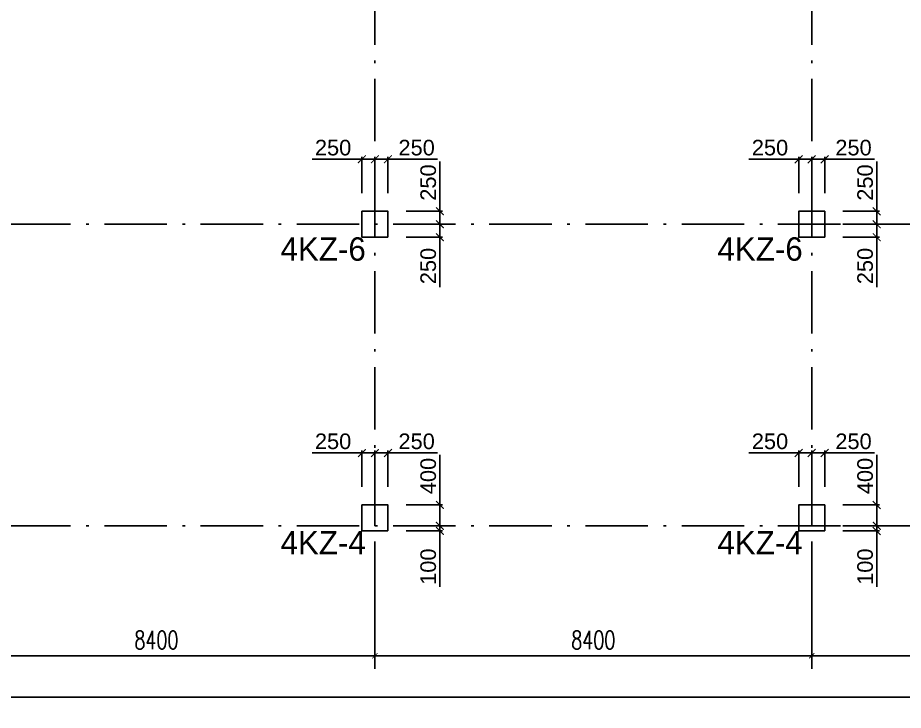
# Model space of a CAD drawing. Header units: millimetres. Extents: x -3831 to 465700, y 39900 to 106100.
# Drawn here: x 213133 to 230160, y 56450 to 69774 of the extents above; entities that cross this region are included whole.
import ezdxf

# ---------------------------------------------------------------- set-up
doc = ezdxf.new("R2010")
doc.units = ezdxf.units.MM
doc.linetypes.add('线型2', pattern=[1850, 1200, -300, 50, -300])
for name, color, linetype in [('AXIS', 3, 'Continuous'), ('column_dim', 90, 'Continuous'), ('DOTE', 10, '线型2')]:
    doc.layers.add(name, color=color, linetype=linetype)
doc.layers.add('S_Cl', color=2, linetype='Continuous', lineweight=25)
doc.layers.add('S_ColumFocus', color=2, linetype='Continuous', lineweight=9)
doc.styles.add('_TCH_DIM_T3', font='SIMPLEX', dxfattribs={"width": 0.705882, "bigfont": 'GBCBIG'})
doc.styles.get("Standard").update_dxf_attribs({"font": 'arial.ttf'})
doc.styles.add('xxxx', font='RIF.ttf')
doc.dimstyles.new('_TCH_ARCH&&100', dxfattribs={"dimtxt": 297.5, "dimasz": 100, "dimexe": 250, "dimexo": 300, "dimgap": 126.25, "dimtad": 1, "dimdec": 0, "dimzin": 0, "dimdsep": 46, "dimtxsty": '_TCH_DIM_T3', "dimblk": 'ARCHTICK', "dimcen": 0.09, "dimclrt": 7, "dimazin": 2, "dimtfac": 1, "dimtdec": 0, "dimtix": 1, "dimtmove": 2, "dimatfit": 3, "dimfxl": 100, "dimtolj": 1, "dimtzin": 0, "dimarcsym": 0})
doc.dimstyles.new('ISO-25', dxfattribs={"dimtxt": 2.5, "dimasz": 2.5, "dimexe": 1.25, "dimexo": 0.625, "dimtad": 1, "dimtxsty": 'Standard', "dimcen": 2.5, "dimadec": 0, "dimazin": 0, "dimtfac": 1, "dimtmove": 0, "dimatfit": 3, "dimfxl": 1, "dimarcsym": 0})

# ---------------------------------------------------------------- blocks, each defined once
blk = doc.blocks.new('_ArchTick')
at = {"color": 0, "linetype": 'ByBlock', "const_width": 0.15}
blk.add_lwpolyline([(-0.5, -0.5), (0.5, 0.5)], dxfattribs=at)
blk = doc.blocks.new('*D1190')
at = {"layer": 'column_dim', "color": 0, "lineweight": -2, "transparency": 16777216}
for p, q in [((229000, 65800), (229700, 65800)), ((229650, 65800), (229650, 65550)), ((229000, 65550), (229700, 65550)), ((229650, 65550), (229650, 64593))]:
    blk.add_line(p, q, dxfattribs=at)
at = {"layer": 'Defpoints', "color": 0, "transparency": 16777216}
for p in [(228650, 65800), (229650, 65800), (228650, 65550)]:
    blk.add_point(p, dxfattribs=at)
at = {"layer": 'column_dim', "color": 0, "lineweight": -2, "transparency": 16777216, "xscale": 150, "yscale": 150, "zscale": 150}
for p, rotation in [((229650, 65800), 90), ((229650, 65550), 270)]:
    blk.add_blockref('_ArchTick', p, dxfattribs=dict(at, rotation=rotation))
at = {"layer": 'column_dim', "color": 7, "transparency": 16777216, "insert": (229427, 64997), "char_height": 300, "attachment_point": 5, "rotation": 90}
blk.add_mtext('250', dxfattribs=at)
blk = doc.blocks.new('*D1191')
at = {"layer": 'column_dim', "color": 0, "lineweight": -2, "transparency": 16777216}
for p, q in [((229650, 66050), (229650, 67007)), ((229000, 66050), (229700, 66050)), ((229650, 65800), (229650, 66050)), ((229000, 65800), (229700, 65800))]:
    blk.add_line(p, q, dxfattribs=at)
at = {"layer": 'Defpoints', "color": 0, "transparency": 16777216}
for p in [(228650, 66050), (228650, 65800), (229650, 65800)]:
    blk.add_point(p, dxfattribs=at)
at = {"layer": 'column_dim', "color": 0, "lineweight": -2, "transparency": 16777216, "xscale": 150, "yscale": 150, "zscale": 150}
for p, rotation in [((229650, 66050), 90), ((229650, 65800), 270)]:
    blk.add_blockref('_ArchTick', p, dxfattribs=dict(at, rotation=rotation))
at = {"layer": 'column_dim', "color": 7, "transparency": 16777216, "insert": (229427, 66603), "char_height": 300, "attachment_point": 5, "rotation": 90}
blk.add_mtext('250', dxfattribs=at)
blk = doc.blocks.new('*D1192')
at = {"layer": 'column_dim', "color": 0, "lineweight": -2, "transparency": 16777216}
for p, q in [((228400, 66400), (228400, 67100)), ((228650, 66400), (228650, 67100)), ((228400, 67050), (228650, 67050)), ((228650, 67050), (229607, 67050))]:
    blk.add_line(p, q, dxfattribs=at)
at = {"layer": 'Defpoints', "color": 0, "transparency": 16777216}
for p in [(228400, 67050), (228400, 66050), (228650, 66050)]:
    blk.add_point(p, dxfattribs=at)
at = {"layer": 'column_dim', "color": 0, "lineweight": -2, "transparency": 16777216, "xscale": 150, "yscale": 150, "zscale": 150, "rotation": 180}
blk.add_blockref('_ArchTick', (228400, 67050), dxfattribs=at)
at = {"layer": 'column_dim', "color": 0, "lineweight": -2, "transparency": 16777216, "xscale": 150, "yscale": 150, "zscale": 150}
blk.add_blockref('_ArchTick', (228650, 67050), dxfattribs=at)
at = {"layer": 'column_dim', "color": 7, "transparency": 16777216, "insert": (229203, 67273), "char_height": 300, "attachment_point": 5}
blk.add_mtext('250', dxfattribs=at)
blk = doc.blocks.new('*D1193')
at = {"layer": 'column_dim', "color": 0, "lineweight": -2, "transparency": 16777216}
for p, q in [((228150, 66400), (228150, 67100)), ((228400, 66400), (228400, 67100)), ((228150, 67050), (227193, 67050)), ((228400, 67050), (228150, 67050))]:
    blk.add_line(p, q, dxfattribs=at)
at = {"layer": 'Defpoints', "color": 0, "transparency": 16777216}
for p in [(228400, 67050), (228150, 66050), (228400, 66050)]:
    blk.add_point(p, dxfattribs=at)
at = {"layer": 'column_dim', "color": 0, "lineweight": -2, "transparency": 16777216, "xscale": 150, "yscale": 150, "zscale": 150, "rotation": 180}
blk.add_blockref('_ArchTick', (228150, 67050), dxfattribs=at)
at = {"layer": 'column_dim', "color": 0, "lineweight": -2, "transparency": 16777216, "xscale": 150, "yscale": 150, "zscale": 150}
blk.add_blockref('_ArchTick', (228400, 67050), dxfattribs=at)
at = {"layer": 'column_dim', "color": 7, "transparency": 16777216, "insert": (227597, 67273), "char_height": 300, "attachment_point": 5}
blk.add_mtext('250', dxfattribs=at)
blk = doc.blocks.new('*D1194')
at = {"layer": 'column_dim', "color": 0, "lineweight": -2, "transparency": 16777216}
for p, q in [((229650, 60000), (229650, 60150)), ((229000, 60000), (229700, 60000)), ((229650, 60000), (229650, 59900)), ((229000, 59900), (229700, 59900)), ((229650, 59900), (229650, 58826))]:
    blk.add_line(p, q, dxfattribs=at)
at = {"layer": 'Defpoints', "color": 0, "transparency": 16777216}
for p in [(228650, 60000), (229650, 60000), (228650, 59900)]:
    blk.add_point(p, dxfattribs=at)
at = {"layer": 'column_dim', "color": 0, "lineweight": -2, "transparency": 16777216, "xscale": 150, "yscale": 150, "zscale": 150}
for p, rotation in [((229650, 60000), 270), ((229650, 59900), 90)]:
    blk.add_blockref('_ArchTick', p, dxfattribs=dict(at, rotation=rotation))
at = {"layer": 'column_dim', "color": 7, "transparency": 16777216, "insert": (229427, 59213), "char_height": 300, "attachment_point": 5, "rotation": 90}
blk.add_mtext('100', dxfattribs=at)
blk = doc.blocks.new('*D1195')
at = {"layer": 'column_dim', "color": 0, "lineweight": -2, "transparency": 16777216}
for p, q in [((229650, 60400), (229650, 61364)), ((229000, 60400), (229700, 60400)), ((229650, 60000), (229650, 60400)), ((229000, 60000), (229700, 60000))]:
    blk.add_line(p, q, dxfattribs=at)
at = {"layer": 'Defpoints', "color": 0, "transparency": 16777216}
for p in [(228650, 60400), (228650, 60000), (229650, 60000)]:
    blk.add_point(p, dxfattribs=at)
at = {"layer": 'column_dim', "color": 0, "lineweight": -2, "transparency": 16777216, "xscale": 150, "yscale": 150, "zscale": 150}
for p, rotation in [((229650, 60400), 90), ((229650, 60000), 270)]:
    blk.add_blockref('_ArchTick', p, dxfattribs=dict(at, rotation=rotation))
at = {"layer": 'column_dim', "color": 7, "transparency": 16777216, "insert": (229427, 60957), "char_height": 300, "attachment_point": 5, "rotation": 90}
blk.add_mtext('400', dxfattribs=at)
blk = doc.blocks.new('*D1196')
at = {"layer": 'column_dim', "color": 0, "lineweight": -2, "transparency": 16777216}
for p, q in [((228400, 60750), (228400, 61450)), ((228400, 61400), (228650, 61400)), ((228650, 60750), (228650, 61450)), ((228650, 61400), (229607, 61400))]:
    blk.add_line(p, q, dxfattribs=at)
at = {"layer": 'Defpoints', "color": 0, "transparency": 16777216}
for p in [(228400, 61400), (228400, 60400), (228650, 60400)]:
    blk.add_point(p, dxfattribs=at)
at = {"layer": 'column_dim', "color": 0, "lineweight": -2, "transparency": 16777216, "xscale": 150, "yscale": 150, "zscale": 150, "rotation": 180}
blk.add_blockref('_ArchTick', (228400, 61400), dxfattribs=at)
at = {"layer": 'column_dim', "color": 0, "lineweight": -2, "transparency": 16777216, "xscale": 150, "yscale": 150, "zscale": 150}
blk.add_blockref('_ArchTick', (228650, 61400), dxfattribs=at)
at = {"layer": 'column_dim', "color": 7, "transparency": 16777216, "insert": (229203, 61623), "char_height": 300, "attachment_point": 5}
blk.add_mtext('250', dxfattribs=at)
blk = doc.blocks.new('*D1197')
at = {"layer": 'column_dim', "color": 0, "lineweight": -2, "transparency": 16777216}
for p, q in [((228150, 61400), (227193, 61400)), ((228150, 60750), (228150, 61450)), ((228400, 61400), (228150, 61400)), ((228400, 60750), (228400, 61450))]:
    blk.add_line(p, q, dxfattribs=at)
at = {"layer": 'Defpoints', "color": 0, "transparency": 16777216}
for p in [(228400, 61400), (228150, 60400), (228400, 60400)]:
    blk.add_point(p, dxfattribs=at)
at = {"layer": 'column_dim', "color": 0, "lineweight": -2, "transparency": 16777216, "xscale": 150, "yscale": 150, "zscale": 150, "rotation": 180}
blk.add_blockref('_ArchTick', (228150, 61400), dxfattribs=at)
at = {"layer": 'column_dim', "color": 0, "lineweight": -2, "transparency": 16777216, "xscale": 150, "yscale": 150, "zscale": 150}
blk.add_blockref('_ArchTick', (228400, 61400), dxfattribs=at)
at = {"layer": 'column_dim', "color": 7, "transparency": 16777216, "insert": (227597, 61623), "char_height": 300, "attachment_point": 5}
blk.add_mtext('250', dxfattribs=at)
blk = doc.blocks.new('*D1222')
at = {"layer": 'column_dim', "color": 0, "lineweight": -2, "transparency": 16777216}
for p, q in [((220600, 65800), (221300, 65800)), ((221250, 65800), (221250, 65550)), ((220600, 65550), (221300, 65550)), ((221250, 65550), (221250, 64593))]:
    blk.add_line(p, q, dxfattribs=at)
at = {"layer": 'Defpoints', "color": 0, "transparency": 16777216}
for p in [(220250, 65800), (221250, 65800), (220250, 65550)]:
    blk.add_point(p, dxfattribs=at)
at = {"layer": 'column_dim', "color": 0, "lineweight": -2, "transparency": 16777216, "xscale": 150, "yscale": 150, "zscale": 150}
for p, rotation in [((221250, 65800), 90), ((221250, 65550), 270)]:
    blk.add_blockref('_ArchTick', p, dxfattribs=dict(at, rotation=rotation))
at = {"layer": 'column_dim', "color": 7, "transparency": 16777216, "insert": (221027, 64997), "char_height": 300, "attachment_point": 5, "rotation": 90}
blk.add_mtext('250', dxfattribs=at)
blk = doc.blocks.new('*D1223')
at = {"layer": 'column_dim', "color": 0, "lineweight": -2, "transparency": 16777216}
for p, q in [((221250, 66050), (221250, 67007)), ((220600, 66050), (221300, 66050)), ((221250, 65800), (221250, 66050)), ((220600, 65800), (221300, 65800))]:
    blk.add_line(p, q, dxfattribs=at)
at = {"layer": 'Defpoints', "color": 0, "transparency": 16777216}
for p in [(220250, 66050), (220250, 65800), (221250, 65800)]:
    blk.add_point(p, dxfattribs=at)
at = {"layer": 'column_dim', "color": 0, "lineweight": -2, "transparency": 16777216, "xscale": 150, "yscale": 150, "zscale": 150}
for p, rotation in [((221250, 66050), 90), ((221250, 65800), 270)]:
    blk.add_blockref('_ArchTick', p, dxfattribs=dict(at, rotation=rotation))
at = {"layer": 'column_dim', "color": 7, "transparency": 16777216, "insert": (221027, 66603), "char_height": 300, "attachment_point": 5, "rotation": 90}
blk.add_mtext('250', dxfattribs=at)
blk = doc.blocks.new('*D1224')
at = {"layer": 'column_dim', "color": 0, "lineweight": -2, "transparency": 16777216}
for p, q in [((220000, 66400), (220000, 67100)), ((220250, 66400), (220250, 67100)), ((220000, 67050), (220250, 67050)), ((220250, 67050), (221207, 67050))]:
    blk.add_line(p, q, dxfattribs=at)
at = {"layer": 'Defpoints', "color": 0, "transparency": 16777216}
for p in [(220000, 67050), (220000, 66050), (220250, 66050)]:
    blk.add_point(p, dxfattribs=at)
at = {"layer": 'column_dim', "color": 0, "lineweight": -2, "transparency": 16777216, "xscale": 150, "yscale": 150, "zscale": 150, "rotation": 180}
blk.add_blockref('_ArchTick', (220000, 67050), dxfattribs=at)
at = {"layer": 'column_dim', "color": 0, "lineweight": -2, "transparency": 16777216, "xscale": 150, "yscale": 150, "zscale": 150}
blk.add_blockref('_ArchTick', (220250, 67050), dxfattribs=at)
at = {"layer": 'column_dim', "color": 7, "transparency": 16777216, "insert": (220803, 67273), "char_height": 300, "attachment_point": 5}
blk.add_mtext('250', dxfattribs=at)
blk = doc.blocks.new('*D1225')
at = {"layer": 'column_dim', "color": 0, "lineweight": -2, "transparency": 16777216}
for p, q in [((219750, 66400), (219750, 67100)), ((220000, 66400), (220000, 67100)), ((219750, 67050), (218793, 67050)), ((220000, 67050), (219750, 67050))]:
    blk.add_line(p, q, dxfattribs=at)
at = {"layer": 'Defpoints', "color": 0, "transparency": 16777216}
for p in [(220000, 67050), (219750, 66050), (220000, 66050)]:
    blk.add_point(p, dxfattribs=at)
at = {"layer": 'column_dim', "color": 0, "lineweight": -2, "transparency": 16777216, "xscale": 150, "yscale": 150, "zscale": 150, "rotation": 180}
blk.add_blockref('_ArchTick', (219750, 67050), dxfattribs=at)
at = {"layer": 'column_dim', "color": 0, "lineweight": -2, "transparency": 16777216, "xscale": 150, "yscale": 150, "zscale": 150}
blk.add_blockref('_ArchTick', (220000, 67050), dxfattribs=at)
at = {"layer": 'column_dim', "color": 7, "transparency": 16777216, "insert": (219197, 67273), "char_height": 300, "attachment_point": 5}
blk.add_mtext('250', dxfattribs=at)
blk = doc.blocks.new('*D1226')
at = {"layer": 'column_dim', "color": 0, "lineweight": -2, "transparency": 16777216}
for p, q in [((221250, 60000), (221250, 60150)), ((220600, 60000), (221300, 60000)), ((221250, 60000), (221250, 59900)), ((220600, 59900), (221300, 59900)), ((221250, 59900), (221250, 58826))]:
    blk.add_line(p, q, dxfattribs=at)
at = {"layer": 'Defpoints', "color": 0, "transparency": 16777216}
for p in [(220250, 60000), (221250, 60000), (220250, 59900)]:
    blk.add_point(p, dxfattribs=at)
at = {"layer": 'column_dim', "color": 0, "lineweight": -2, "transparency": 16777216, "xscale": 150, "yscale": 150, "zscale": 150}
for p, rotation in [((221250, 60000), 270), ((221250, 59900), 90)]:
    blk.add_blockref('_ArchTick', p, dxfattribs=dict(at, rotation=rotation))
at = {"layer": 'column_dim', "color": 7, "transparency": 16777216, "insert": (221027, 59213), "char_height": 300, "attachment_point": 5, "rotation": 90}
blk.add_mtext('100', dxfattribs=at)
blk = doc.blocks.new('*D1227')
at = {"layer": 'column_dim', "color": 0, "lineweight": -2, "transparency": 16777216}
for p, q in [((221250, 60400), (221250, 61364)), ((220600, 60400), (221300, 60400)), ((221250, 60000), (221250, 60400)), ((220600, 60000), (221300, 60000))]:
    blk.add_line(p, q, dxfattribs=at)
at = {"layer": 'Defpoints', "color": 0, "transparency": 16777216}
for p in [(220250, 60400), (220250, 60000), (221250, 60000)]:
    blk.add_point(p, dxfattribs=at)
at = {"layer": 'column_dim', "color": 0, "lineweight": -2, "transparency": 16777216, "xscale": 150, "yscale": 150, "zscale": 150}
for p, rotation in [((221250, 60400), 90), ((221250, 60000), 270)]:
    blk.add_blockref('_ArchTick', p, dxfattribs=dict(at, rotation=rotation))
at = {"layer": 'column_dim', "color": 7, "transparency": 16777216, "insert": (221027, 60957), "char_height": 300, "attachment_point": 5, "rotation": 90}
blk.add_mtext('400', dxfattribs=at)
blk = doc.blocks.new('*D1228')
at = {"layer": 'column_dim', "color": 0, "lineweight": -2, "transparency": 16777216}
for p, q in [((220000, 60750), (220000, 61450)), ((220000, 61400), (220250, 61400)), ((220250, 60750), (220250, 61450)), ((220250, 61400), (221207, 61400))]:
    blk.add_line(p, q, dxfattribs=at)
at = {"layer": 'Defpoints', "color": 0, "transparency": 16777216}
for p in [(220000, 61400), (220000, 60400), (220250, 60400)]:
    blk.add_point(p, dxfattribs=at)
at = {"layer": 'column_dim', "color": 0, "lineweight": -2, "transparency": 16777216, "xscale": 150, "yscale": 150, "zscale": 150, "rotation": 180}
blk.add_blockref('_ArchTick', (220000, 61400), dxfattribs=at)
at = {"layer": 'column_dim', "color": 0, "lineweight": -2, "transparency": 16777216, "xscale": 150, "yscale": 150, "zscale": 150}
blk.add_blockref('_ArchTick', (220250, 61400), dxfattribs=at)
at = {"layer": 'column_dim', "color": 7, "transparency": 16777216, "insert": (220803, 61623), "char_height": 300, "attachment_point": 5}
blk.add_mtext('250', dxfattribs=at)
blk = doc.blocks.new('*D1229')
at = {"layer": 'column_dim', "color": 0, "lineweight": -2, "transparency": 16777216}
for p, q in [((219750, 61400), (218793, 61400)), ((219750, 60750), (219750, 61450)), ((220000, 61400), (219750, 61400)), ((220000, 60750), (220000, 61450))]:
    blk.add_line(p, q, dxfattribs=at)
at = {"layer": 'Defpoints', "color": 0, "transparency": 16777216}
for p in [(220000, 61400), (219750, 60400), (220000, 60400)]:
    blk.add_point(p, dxfattribs=at)
at = {"layer": 'column_dim', "color": 0, "lineweight": -2, "transparency": 16777216, "xscale": 150, "yscale": 150, "zscale": 150, "rotation": 180}
blk.add_blockref('_ArchTick', (219750, 61400), dxfattribs=at)
at = {"layer": 'column_dim', "color": 0, "lineweight": -2, "transparency": 16777216, "xscale": 150, "yscale": 150, "zscale": 150}
blk.add_blockref('_ArchTick', (220000, 61400), dxfattribs=at)
at = {"layer": 'column_dim', "color": 7, "transparency": 16777216, "insert": (219197, 61623), "char_height": 300, "attachment_point": 5}
blk.add_mtext('250', dxfattribs=at)
blk = doc.blocks.new('*D2383')
at = {"layer": 'AXIS', "color": 0, "lineweight": -2, "transparency": 16777216}
for p, q in [((200000, 59700), (200000, 56450)), ((272500, 59700), (272500, 56450)), ((200000, 56700), (272500, 56700))]:
    blk.add_line(p, q, dxfattribs=at)
at = {"layer": 'Defpoints', "color": 0, "transparency": 16777216}
for p in [(200000, 60000), (272500, 60000), (272500, 56700)]:
    blk.add_point(p, dxfattribs=at)
at = {"layer": 'AXIS', "color": 0, "lineweight": -2, "transparency": 16777216, "xscale": 100, "yscale": 100, "zscale": 100, "rotation": 180}
blk.add_blockref('_ArchTick', (200000, 56700), dxfattribs=at)
at = {"layer": 'AXIS', "color": 0, "lineweight": -2, "transparency": 16777216, "xscale": 100, "yscale": 100, "zscale": 100}
blk.add_blockref('_ArchTick', (272500, 56700), dxfattribs=at)
at = {"layer": 'AXIS', "color": 7, "transparency": 16777216, "insert": (236250, 57001.25), "char_height": 350, "attachment_point": 5, "style": '_TCH_DIM_T3'}
blk.add_mtext('\\A1;72500', dxfattribs=at)
blk = doc.blocks.new('*D2386')
at = {"layer": 'AXIS', "color": 0, "lineweight": -2, "transparency": 16777216}
for p, q in [((211600, 59700), (211600, 57250)), ((220000, 59700), (220000, 57250)), ((211600, 57500), (220000, 57500))]:
    blk.add_line(p, q, dxfattribs=at)
at = {"layer": 'Defpoints', "color": 0, "transparency": 16777216}
for p in [(211600, 60000), (220000, 60000), (220000, 57500)]:
    blk.add_point(p, dxfattribs=at)
at = {"layer": 'AXIS', "color": 0, "lineweight": -2, "transparency": 16777216, "xscale": 100, "yscale": 100, "zscale": 100, "rotation": 180}
blk.add_blockref('_ArchTick', (211600, 57500), dxfattribs=at)
at = {"layer": 'AXIS', "color": 0, "lineweight": -2, "transparency": 16777216, "xscale": 100, "yscale": 100, "zscale": 100}
blk.add_blockref('_ArchTick', (220000, 57500), dxfattribs=at)
at = {"layer": 'AXIS', "color": 7, "transparency": 16777216, "insert": (215800, 57801.25), "char_height": 350, "attachment_point": 5, "style": '_TCH_DIM_T3'}
blk.add_mtext('\\A1;8400', dxfattribs=at)
blk = doc.blocks.new('*D2387')
at = {"layer": 'AXIS', "color": 0, "lineweight": -2, "transparency": 16777216}
for p, q in [((220000, 59700), (220000, 57250)), ((228400, 59700), (228400, 57250)), ((220000, 57500), (228400, 57500))]:
    blk.add_line(p, q, dxfattribs=at)
at = {"layer": 'Defpoints', "color": 0, "transparency": 16777216}
for p in [(220000, 60000), (228400, 60000), (228400, 57500)]:
    blk.add_point(p, dxfattribs=at)
at = {"layer": 'AXIS', "color": 0, "lineweight": -2, "transparency": 16777216, "xscale": 100, "yscale": 100, "zscale": 100, "rotation": 180}
blk.add_blockref('_ArchTick', (220000, 57500), dxfattribs=at)
at = {"layer": 'AXIS', "color": 0, "lineweight": -2, "transparency": 16777216, "xscale": 100, "yscale": 100, "zscale": 100}
blk.add_blockref('_ArchTick', (228400, 57500), dxfattribs=at)
at = {"layer": 'AXIS', "color": 7, "transparency": 16777216, "insert": (224200, 57801.25), "char_height": 350, "attachment_point": 5, "style": '_TCH_DIM_T3'}
blk.add_mtext('\\A1;8400', dxfattribs=at)
blk = doc.blocks.new('*D2388')
at = {"layer": 'AXIS', "color": 0, "lineweight": -2, "transparency": 16777216}
for p, q in [((228400, 59700), (228400, 57250)), ((234000, 59700), (234000, 57250)), ((228400, 57500), (234000, 57500))]:
    blk.add_line(p, q, dxfattribs=at)
at = {"layer": 'Defpoints', "color": 0, "transparency": 16777216}
for p in [(228400, 60000), (234000, 60000), (234000, 57500)]:
    blk.add_point(p, dxfattribs=at)
at = {"layer": 'AXIS', "color": 0, "lineweight": -2, "transparency": 16777216, "xscale": 100, "yscale": 100, "zscale": 100, "rotation": 180}
blk.add_blockref('_ArchTick', (228400, 57500), dxfattribs=at)
at = {"layer": 'AXIS', "color": 0, "lineweight": -2, "transparency": 16777216, "xscale": 100, "yscale": 100, "zscale": 100}
blk.add_blockref('_ArchTick', (234000, 57500), dxfattribs=at)
at = {"layer": 'AXIS', "color": 7, "transparency": 16777216, "insert": (231200, 57801.25), "char_height": 350, "attachment_point": 5, "style": '_TCH_DIM_T3'}
blk.add_mtext('\\A1;5600', dxfattribs=at)

msp = doc.modelspace()

# ---------------------------------------------------------------- linework, layer by layer
at = {"layer": 'DOTE'}
for p, q in [((220000, 60000), (220000, 101300)), ((228400, 60000), (228400, 101300)), ((200000, 65800), (272500, 65800)), ((200000, 60000), (272500, 60000))]:
    msp.add_line(p, q, dxfattribs=at)
at = {"layer": 'S_Cl'}
for points in [[(220250, 65550), (220250, 66050), (219750, 66050), (219750, 65550)], [(228650, 65550), (228650, 66050), (228150, 66050), (228150, 65550)], [(220250, 59900), (220250, 60400), (219750, 60400), (219750, 59900)], [(228650, 59900), (228650, 60400), (228150, 60400), (228150, 59900)]]:
    msp.add_lwpolyline(points, close=True, dxfattribs=at)

# ---------------------------------------------------------------- texts
at = {"layer": 'S_ColumFocus', "char_height": 450, "width": 812.375, "attachment_point": 1, "style": 'xxxx'}
for s, insert in [('4KZ-6', (218186.71064, 65549.2524)), ('4KZ-6', (226586.71064, 65549.2524)), ('4KZ-4', (218186.71064, 59899.25243)), ('4KZ-4', (226586.71064, 59899.25243))]:
    msp.add_mtext(s, dxfattribs=dict(at, insert=insert))

# ---------------------------------------------------------------- dimensions: what is measured, and where the dimension line sits
at = {"layer": 'AXIS'}
for p1, p2, distance, picture, middle in [((200000, 60000), (272500, 60000), -3300, '*D2383', (236250, 57001.25)), ((211600, 60000), (220000, 60000), -2500, '*D2386', (215800, 57801.25)), ((220000, 60000), (228400, 60000), -2500, '*D2387', (224200, 57801.25)), ((228400, 60000), (234000, 60000), -2500, '*D2388', (231200, 57801.25))]:
    dim = msp.add_aligned_dim(p1=p1, p2=p2, distance=distance, dimstyle='_TCH_ARCH&&100', override={"dimtxt": 350}, dxfattribs=at)
    dim.commit()
    dim.dimension.update_dxf_attribs({"geometry": picture, "text_midpoint": middle})
at = {"layer": 'column_dim'}
for p1, p2, distance, picture, middle in [((219750, 66050), (220000, 66050), 1000, '*D1225', (219196.54161, 67273.1719)), ((220250, 66050), (220000, 66050), -1000, '*D1224', (220803.45839, 67273.1719)), ((228150, 66050), (228400, 66050), 1000, '*D1193', (227596.54161, 67273.1719)), ((228650, 66050), (228400, 66050), -1000, '*D1192', (229203.45839, 67273.1719)), ((220250, 66050), (220250, 65800), 1000, '*D1223', (221026.8281, 66603.45839)), ((228650, 66050), (228650, 65800), 1000, '*D1191', (229426.8281, 66603.45839)), ((220250, 65550), (220250, 65800), -1000, '*D1222', (221026.8281, 64996.54161)), ((228650, 65550), (228650, 65800), -1000, '*D1190', (229426.8281, 64996.54161)), ((219750, 60400), (220000, 60400), 1000, '*D1229', (219196.54161, 61623.1719)), ((220250, 60400), (220000, 60400), -1000, '*D1228', (220803.45839, 61623.1719)), ((228150, 60400), (228400, 60400), 1000, '*D1197', (227596.54161, 61623.1719)), ((228650, 60400), (228400, 60400), -1000, '*D1196', (229203.45839, 61623.1719)), ((220250, 60400), (220250, 60000), 1000, '*D1227', (221026.8281, 60956.93724)), ((228650, 60400), (228650, 60000), 1000, '*D1195', (229426.8281, 60956.93724)), ((220250, 59900), (220250, 60000), -1000, '*D1226', (221026.8281, 59213.21965)), ((228650, 59900), (228650, 60000), -1000, '*D1194', (229426.8281, 59213.21965))]:
    dim = msp.add_aligned_dim(p1=p1, p2=p2, distance=distance, dimstyle='ISO-25', override={"dimtxt": 300, "dimasz": 150, "dimexe": 50, "dimexo": 350, "dimgap": 70, "dimjust": 1, "dimblk1": 'ArchTick', "dimblk2": 'ArchTick', "dimsah": 1, "dimclrt": 7}, dxfattribs=at)
    dim.commit()
    dim.dimension.update_dxf_attribs({"geometry": picture, "text_midpoint": middle})

doc.saveas('drawing.dxf')
